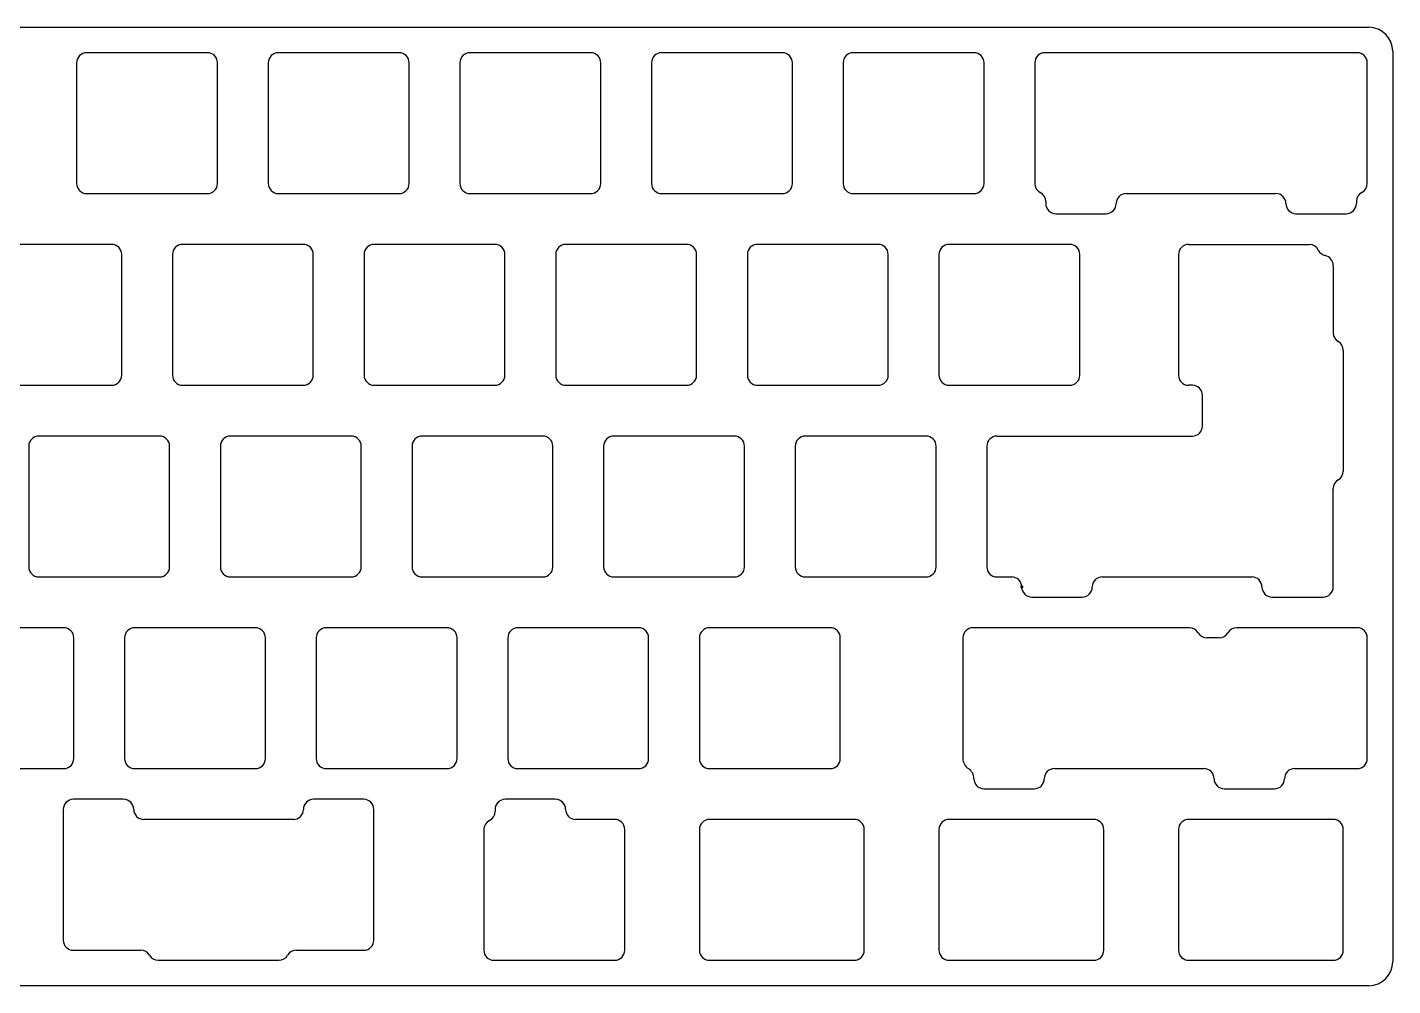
# Model space of a CAD drawing. Extents: x 0 to 286, y -95 to 0.
# Drawn here: x 150.1 to 285.9, y -95.3 to -0.1 of the extents above; entities that cross this region are included whole.
import ezdxf

# ---------------------------------------------------------------- set-up
doc = ezdxf.new("R2010")
doc.units = 0
doc.layers.get('0').update_dxf_attribs({"linetype": 'CONTINUOUS'})

msp = doc.modelspace()

# ---------------------------------------------------------------- linework, layer by layer
at = {"color": 7}
for points in [[(2.48125, -0.099639), (283.46875, -0.099639)], [(168.02308, -2.621629), (156.023073, -2.621629)], [(187.07309, -2.621629), (175.073083, -2.621629)], [(206.1231, -2.621629), (194.123094, -2.621629)], [(225.173111, -2.621629), (213.173104, -2.621629)], [(244.223121, -2.621629), (232.223114, -2.621629)], [(282.32312, -2.621629), (251.273121, -2.62163)], [(285.85, -2.480889), (285.85, -92.962389)], [(155.023073, -3.62163), (155.023073, -15.621636)], [(169.02308, -15.621636), (169.02308, -3.62163)], [(174.073083, -3.62163), (174.073083, -15.621636)], [(188.07309, -15.621636), (188.07309, -3.62163)], [(193.123093, -3.62163), (193.123093, -15.621636)], [(207.123101, -15.621636), (207.123101, -3.62163)], [(212.173104, -3.62163), (212.173104, -15.621636)], [(226.173111, -15.621636), (226.173111, -3.62163)], [(231.223114, -3.62163), (231.223114, -15.621636)], [(245.223121, -15.621636), (245.223121, -3.62163)], [(250.273121, -3.62163), (250.273121, -15.62163)], [(283.323121, -15.621636), (283.323121, -3.62163)], [(156.023073, -16.621637), (168.02308, -16.621637)], [(175.073083, -16.621637), (187.07309, -16.621637)], [(194.123094, -16.621637), (206.1231, -16.621637)], [(213.173104, -16.621637), (225.173111, -16.621637)], [(232.223114, -16.621637), (244.223121, -16.621637)], [(251.360121, -17.401076), (251.360125, -17.621637)], [(259.360129, -16.621637), (274.236137, -16.621637)], [(282.236121, -17.401082), (282.236142, -17.621637)], [(252.360125, -18.621638), (257.360128, -18.621638)], [(276.236138, -18.621638), (281.236141, -18.621638)], [(158.498075, -21.671639), (146.498068, -21.671639)], [(177.548085, -21.671639), (165.548078, -21.671639)], [(196.598095, -21.671639), (184.598089, -21.671639)], [(215.648105, -21.671639), (203.648099, -21.671639)], [(234.698116, -21.671639), (222.698109, -21.671639)], [(253.748126, -21.671639), (241.748119, -21.671639)], [(265.555682, -21.672969), (277.555683, -21.672969)], [(159.498075, -34.671646), (159.498075, -22.67164)], [(164.548078, -22.67164), (164.548078, -34.671646)], [(178.548085, -34.671646), (178.548085, -22.67164)], [(183.598088, -22.67164), (183.598088, -34.671646)], [(197.598096, -34.671646), (197.598096, -22.67164)], [(202.648098, -22.67164), (202.648098, -34.671646)], [(216.648106, -34.671646), (216.648106, -22.67164)], [(221.698109, -22.67164), (221.698109, -34.671646)], [(235.698116, -34.671646), (235.698116, -22.67164)], [(240.748119, -22.67164), (240.748119, -34.671646)], [(254.748127, -34.671646), (254.748127, -22.67164)], [(264.555682, -22.672969), (264.555682, -34.672969)], [(279.936933, -23.759969), (279.936933, -30.465918)], [(280.936933, -32.197969), (280.936933, -44.197969)], [(146.498068, -35.671647), (158.498075, -35.671647)], [(165.548078, -35.671647), (177.548085, -35.671647)], [(184.598089, -35.671647), (196.598095, -35.671647)], [(203.648099, -35.671647), (215.648105, -35.671647)], [(222.698109, -35.671647), (234.698116, -35.671647)], [(241.748119, -35.671647), (253.748126, -35.671647)], [(265.936933, -35.672969), (265.555682, -35.672969)], [(266.936933, -39.722969), (266.936933, -36.672969)], [(150.26057, -41.72165), (150.26057, -53.721657)], [(163.260577, -40.72165), (151.260571, -40.72165)], [(164.260578, -53.721657), (164.260578, -41.72165)], [(169.31058, -41.72165), (169.31058, -53.721657)], [(182.310587, -40.72165), (170.310581, -40.72165)], [(183.310588, -53.721657), (183.310588, -41.72165)], [(188.360591, -41.72165), (188.360591, -53.721657)], [(201.360598, -40.72165), (189.360591, -40.72165)], [(202.360598, -53.721657), (202.360598, -41.72165)], [(207.410601, -41.72165), (207.410601, -53.721657)], [(220.410608, -40.72165), (208.410601, -40.72165)], [(221.410608, -53.721657), (221.410608, -41.72165)], [(226.460611, -41.72165), (226.460611, -53.721657)], [(239.460618, -40.72165), (227.460612, -40.72165)], [(240.460619, -53.721657), (240.460619, -41.72165)], [(245.505683, -41.722969), (245.505683, -53.722969)], [(246.505683, -40.722969), (265.936933, -40.722969)], [(279.936933, -55.722969), (279.936933, -45.930019)], [(151.260571, -54.721657), (163.260577, -54.721657)], [(170.310581, -54.721657), (182.310587, -54.721657)], [(189.360591, -54.721657), (201.360598, -54.721657)], [(208.410601, -54.721657), (220.410608, -54.721657)], [(227.460612, -54.721657), (239.460618, -54.721657)], [(246.505683, -54.722969), (247.973933, -54.722969)], [(256.978878, -54.721657), (271.854886, -54.721657)], [(249.973933, -56.722969), (254.978877, -56.721658)], [(273.854887, -56.721658), (278.936933, -56.722969)], [(153.735572, -59.77166), (141.735565, -59.77166)], [(154.735572, -72.771667), (154.735572, -60.77166)], [(159.785575, -60.77166), (159.785575, -72.771667)], [(172.785582, -59.77166), (160.785576, -59.77166)], [(173.785583, -72.771667), (173.785583, -60.77166)], [(178.835586, -60.77166), (178.835586, -72.771667)], [(191.835593, -59.77166), (179.835586, -59.77166)], [(192.835593, -72.771667), (192.835593, -60.77166)], [(197.885596, -60.77166), (197.885596, -72.771667)], [(210.885603, -59.77166), (198.885596, -59.77166)], [(211.885603, -72.771667), (211.885603, -60.77166)], [(216.935606, -60.77166), (216.935606, -72.771667)], [(229.935613, -59.77166), (217.935607, -59.77166)], [(230.935614, -72.771667), (230.935614, -60.77166)], [(243.124376, -60.77166), (243.124376, -72.771667)], [(265.654382, -59.77166), (244.124377, -59.77166)], [(268.592332, -60.771661), (267.386434, -60.77166)], [(282.324389, -59.77166), (270.324383, -59.77166)], [(283.32439, -72.771667), (283.32439, -60.77166)], [(141.735565, -73.771668), (153.735572, -73.771668)], [(160.785576, -73.771668), (172.785582, -73.771668)], [(179.835586, -73.771668), (191.835593, -73.771668)], [(198.885596, -73.771668), (210.885603, -73.771668)], [(217.935607, -73.771668), (229.935613, -73.771668)], [(252.216375, -73.771668), (267.092383, -73.771668)], [(276.092389, -73.771667), (282.324389, -73.771668)], [(245.216371, -75.771669), (250.216374, -75.771669)], [(269.092384, -75.771669), (274.092387, -75.771669)], [(159.690486, -76.821639), (154.690483, -76.821639)], [(183.566838, -76.821669), (178.566496, -76.821639)], [(202.623098, -76.821669), (197.623096, -76.821669)], [(153.690483, -77.821639), (153.690483, -90.821646)], [(184.566838, -90.821677), (184.566839, -77.82167)], [(196.623095, -77.82167), (196.623095, -78.026287)], [(176.566495, -78.82164), (161.690487, -78.82164)], [(195.504345, -79.821671), (195.504345, -91.821677)], [(208.504352, -78.82167), (204.623099, -78.82167)], [(209.504352, -91.821677), (209.504352, -79.821671)], [(216.935606, -79.821671), (216.935606, -91.821677)], [(232.316864, -78.82167), (217.935607, -78.82167)], [(233.316865, -91.821677), (233.316865, -79.821671)], [(240.748119, -79.821671), (240.748119, -91.821677)], [(256.129377, -78.82167), (241.748119, -78.82167)], [(257.129378, -91.821677), (257.129378, -79.821671)], [(264.560632, -79.821671), (264.560632, -91.821677)], [(279.94189, -78.82167), (265.560632, -78.82167)], [(280.941891, -91.821677), (280.941891, -79.821671)], [(154.690483, -91.821647), (161.396436, -91.821647)], [(176.860546, -91.821647), (183.566838, -91.821677)], [(163.128488, -92.821647), (175.128495, -92.821647)], [(196.504345, -92.821678), (208.504352, -92.821678)], [(217.935607, -92.821678), (232.316864, -92.821678)], [(241.748119, -92.821678), (256.129377, -92.821678)], [(265.560632, -92.821678), (279.94189, -92.821678)], [(283.46875, -95.343639), (2.48125, -95.343639)]]:
    msp.add_lwpolyline(points, dxfattribs=at)
msp.add_lwpolyline([(248.973933, -55.622969)], close=True, dxfattribs=at)
for points in [[(285.85, -2.480889), (285.849972, -1.165773), (284.783867, -0.099667), (283.46875, -0.099639)], [(156.023073, -2.621611), (155.470787, -2.621626), (155.023077, -3.069344), (155.023072, -3.62163)], [(168.730203, -2.914516), (168.542661, -2.726979), (168.288301, -2.621625), (168.02308, -2.62163)], [(175.073083, -2.621621), (174.520844, -2.621741), (174.073197, -3.069392), (174.073082, -3.62163)], [(187.780206, -2.914519), (187.592666, -2.726983), (187.338309, -2.621628), (187.07309, -2.62163)], [(194.123094, -2.621632), (193.570834, -2.621691), (193.123153, -3.06937), (193.123093, -3.62163)], [(207.12311, -3.62163), (207.123105, -3.069344), (206.675387, -2.621629), (206.1231, -2.621629)], [(213.173104, -2.621642), (212.620846, -2.621695), (212.173163, -3.069372), (212.173103, -3.62163)], [(226.173109, -3.62163), (226.173104, -3.069348), (225.725393, -2.621636), (225.173111, -2.62163)], [(232.223114, -2.621652), (231.670857, -2.6217), (231.223173, -3.069374), (231.223113, -3.62163)], [(245.223109, -3.62163), (245.223104, -3.069352), (244.775399, -2.621642), (244.223121, -2.62163)], [(251.273121, -2.62156), (250.72085, -2.621659), (250.273181, -3.069359), (250.273121, -3.62163)], [(283.32311, -3.62163), (283.323105, -3.069351), (282.875399, -2.62164), (282.32312, -2.621629)], [(169.023109, -3.62163), (169.023107, -3.35641), (168.917745, -3.102053), (168.730203, -2.914516)], [(188.073109, -3.62163), (188.073107, -3.356411), (187.967746, -3.102056), (187.780206, -2.914519)], [(155.023003, -15.621636), (155.023057, -16.173926), (155.470783, -16.621621), (156.023073, -16.621636)], [(168.730187, -16.328739), (168.917725, -16.141205), (169.023082, -15.886852), (169.023081, -15.621636)], [(174.073103, -15.621636), (174.073101, -16.173914), (174.520805, -16.621627), (175.073083, -16.621636)], [(187.780257, -16.328801), (187.967805, -16.141254), (188.073145, -15.886869), (188.073091, -15.621636)], [(193.123102, -15.621636), (193.1231, -16.173919), (193.570812, -16.621634), (194.123094, -16.621637)], [(206.830238, -16.328775), (207.01778, -16.141232), (207.123128, -15.886862), (207.123101, -15.621636)], [(212.173103, -15.621636), (212.173102, -15.886853), (212.278459, -16.141208), (212.465996, -16.328744)], [(225.88025, -16.328779), (226.067792, -16.141234), (226.173139, -15.886863), (226.173112, -15.621636)], [(231.223103, -15.621636), (231.223102, -15.886855), (231.32846, -16.141211), (231.515999, -16.328748)], [(244.93026, -16.328782), (245.117802, -16.141236), (245.223149, -15.886864), (245.223122, -15.621636)], [(250.273118, -15.62163), (250.273115, -15.996657), (250.482949, -16.340158), (250.816621, -16.511353)], [(282.779619, -16.511355), (283.113315, -16.340189), (283.32316, -15.996671), (283.323121, -15.621636)], [(168.02308, -16.62162), (168.288295, -16.621626), (168.54265, -16.516273), (168.730187, -16.328739)], [(187.07309, -16.62163), (187.338323, -16.621686), (187.592708, -16.516348), (187.780257, -16.328801)], [(206.1231, -16.62164), (206.388325, -16.621667), (206.642695, -16.516318), (206.830238, -16.328775)], [(212.465996, -16.328744), (212.653532, -16.516281), (212.907887, -16.621637), (213.173104, -16.621636)], [(225.173111, -16.621651), (225.438337, -16.621675), (225.692707, -16.516324), (225.88025, -16.328779)], [(231.515999, -16.328748), (231.703538, -16.516285), (231.957895, -16.62164), (232.223114, -16.621636)], [(244.223121, -16.621661), (244.488348, -16.621682), (244.742718, -16.516329), (244.93026, -16.328782)], [(251.360111, -17.401076), (251.360087, -17.026061), (251.150267, -16.682574), (250.816621, -16.511353)], [(251.360102, -17.621637), (251.360101, -17.886858), (251.465461, -18.141216), (251.653003, -18.328753)], [(258.067261, -18.32875), (258.254806, -18.141219), (258.360156, -17.886856), (258.360129, -17.621637)], [(259.360129, -16.621568), (258.807856, -16.621663), (258.360185, -17.069365), (258.360129, -17.621637)], [(274.943286, -16.914507), (274.755735, -16.726969), (274.501365, -16.62162), (274.236137, -16.621636)], [(275.236203, -17.621637), (275.236202, -17.356409), (275.130836, -17.102046), (274.943286, -16.914507)], [(275.236202, -17.621637), (275.236201, -18.173898), (275.683878, -18.621603), (276.236138, -18.621637)], [(281.236141, -18.621681), (281.788434, -18.621659), (282.236143, -18.17393), (282.236142, -17.621637)], [(282.779633, -16.511383), (282.445948, -16.682554), (282.236105, -17.026056), (282.236121, -17.401082)], [(251.653003, -18.328753), (251.840544, -18.51629), (252.094904, -18.621644), (252.360125, -18.621637)], [(257.360128, -18.621568), (257.625347, -18.621614), (257.879717, -18.516281), (258.067261, -18.32875)], [(159.205198, -21.964525), (159.017656, -21.776988), (158.763296, -21.671634), (158.498075, -21.67164)], [(165.548078, -21.671616), (164.995789, -21.671628), (164.548076, -22.119351), (164.548077, -22.67164)], [(178.255201, -21.964528), (178.067662, -21.776991), (177.813304, -21.671636), (177.548085, -21.67164)], [(184.598089, -21.671627), (184.045847, -21.671744), (183.598198, -22.119399), (183.598088, -22.67164)], [(197.305205, -21.964531), (197.117668, -21.776994), (196.863313, -21.671638), (196.598095, -21.671639)], [(203.648099, -21.671637), (203.095836, -21.671693), (202.648153, -22.119377), (202.648098, -22.67164)], [(216.6481, -22.67164), (216.648101, -22.119357), (216.200388, -21.671642), (215.648105, -21.671639)], [(222.698109, -21.671647), (222.145848, -21.671698), (221.698163, -22.119379), (221.698108, -22.67164)], [(235.698099, -22.67164), (235.6981, -22.119362), (235.250394, -21.671649), (234.698116, -21.67164)], [(241.748119, -21.671657), (241.195859, -21.671702), (240.748173, -22.119381), (240.748118, -22.67164)], [(254.455281, -21.964507), (254.267729, -21.776968), (254.013355, -21.67162), (253.748126, -21.671639)], [(265.555682, -21.673021), (265.290468, -21.673), (265.036109, -21.778342), (264.84857, -21.965872)], [(278.456518, -22.238814), (278.289801, -21.892872), (277.939701, -21.672963), (277.555682, -21.67297)], [(159.498099, -22.67164), (159.498099, -22.40642), (159.392739, -22.152062), (159.205198, -21.964525)], [(178.548099, -22.67164), (178.548099, -22.406421), (178.442741, -22.152065), (178.255201, -21.964528)], [(197.5981, -22.67164), (197.5981, -22.406423), (197.492743, -22.152068), (197.305205, -21.964531)], [(254.7482, -22.67164), (254.7482, -22.406411), (254.642833, -22.152045), (254.455281, -21.964507)], [(264.84857, -21.965872), (264.66103, -22.153402), (264.555674, -22.407755), (264.555682, -22.672969)], [(278.456524, -22.238811), (278.590511, -22.516857), (278.845393, -22.717444), (279.147145, -22.782313)], [(279.936957, -23.759969), (279.936971, -23.288681), (279.60791, -22.881357), (279.147146, -22.782313)], [(279.936935, -30.465918), (279.936927, -30.823185), (280.127528, -31.153315), (280.436933, -31.331943)], [(280.936927, -32.197969), (280.936902, -31.840712), (280.746313, -31.510598), (280.436933, -31.331944)], [(158.498075, -35.671715), (159.05037, -35.671674), (159.498072, -35.223941), (159.498076, -34.671646)], [(164.548093, -34.671646), (164.548097, -35.223924), (164.995801, -35.671634), (165.548078, -35.671646)], [(178.255189, -35.378744), (178.442726, -35.191211), (178.548084, -34.93686), (178.548086, -34.671646)], [(183.598092, -34.671646), (183.598096, -35.223928), (184.045807, -35.671641), (184.598089, -35.671647)], [(197.305258, -35.378806), (197.492806, -35.19126), (197.598147, -34.936878), (197.598096, -34.671646)], [(202.648092, -34.671646), (202.648096, -35.223932), (203.095813, -35.671647), (203.648099, -35.671647)], [(216.35524, -35.37878), (216.542782, -35.191239), (216.648131, -34.93687), (216.648106, -34.671646)], [(221.698093, -34.671646), (221.698095, -34.936865), (221.803454, -35.19122), (221.990994, -35.378757)], [(235.405251, -35.378784), (235.592793, -35.191241), (235.698142, -34.936871), (235.698117, -34.671646)], [(240.748193, -34.671646), (240.748197, -35.223901), (241.195865, -35.671602), (241.748119, -35.671646)], [(254.455262, -35.378788), (254.642803, -35.191243), (254.748152, -34.936872), (254.748127, -34.671646)], [(264.55567, -34.672969), (264.555687, -35.225252), (265.003399, -35.672959), (265.555682, -35.672969)], [(177.548085, -35.671625), (177.813299, -35.671629), (178.067652, -35.566277), (178.255189, -35.378744)], [(196.598095, -35.671635), (196.863326, -35.67169), (197.11771, -35.566352), (197.305258, -35.378806)], [(215.648105, -35.671645), (215.913329, -35.671671), (216.167698, -35.566322), (216.35524, -35.37878)], [(221.990994, -35.378757), (222.178533, -35.566293), (222.43289, -35.671649), (222.698109, -35.671646)], [(234.698116, -35.671656), (234.963341, -35.671679), (235.21771, -35.566328), (235.405251, -35.378784)], [(253.748126, -35.671666), (254.013352, -35.671686), (254.267721, -35.566333), (254.455262, -35.378788)], [(266.644072, -35.965841), (266.456526, -35.778302), (266.202158, -35.672952), (265.936933, -35.672969)], [(266.93697, -36.672969), (266.936978, -36.407744), (266.831619, -36.15338), (266.644072, -35.965841)], [(265.936933, -40.722972), (266.489211, -40.722954), (266.936916, -40.275248), (266.936933, -39.722969)], [(150.553465, -41.014562), (150.365926, -41.202089), (150.260568, -41.456438), (150.260571, -41.72165)], [(151.260571, -40.72171), (150.995359, -40.721692), (150.741003, -40.827034), (150.553465, -41.014562)], [(163.967695, -41.014535), (163.780156, -40.826998), (163.525797, -40.721643), (163.260577, -40.721649)], [(164.26059, -41.72165), (164.260593, -41.456431), (164.155235, -41.202073), (163.967695, -41.014535)], [(169.603475, -41.014565), (169.415936, -41.202091), (169.310578, -41.456439), (169.310581, -41.72165)], [(170.310581, -40.72172), (170.04537, -40.721699), (169.791014, -40.827039), (169.603475, -41.014565)], [(183.017699, -41.014539), (182.830161, -40.827002), (182.575805, -40.721646), (182.310587, -40.721649)], [(183.31059, -41.72165), (183.310593, -41.456432), (183.205237, -41.202076), (183.017699, -41.014539)], [(188.65348, -41.014533), (188.465943, -41.202073), (188.360588, -41.456431), (188.360591, -41.72165)], [(189.360591, -40.72163), (189.095372, -40.721633), (188.841016, -40.826993), (188.65348, -41.014533)], [(202.067702, -41.014544), (201.880167, -40.827007), (201.625814, -40.72165), (201.360598, -40.72165)], [(202.360589, -41.72165), (202.360592, -41.456435), (202.255237, -41.20208), (202.067702, -41.014544)], [(208.410601, -40.72164), (207.858358, -40.72175), (207.410705, -41.169407), (207.410601, -41.72165)], [(221.117706, -41.014547), (220.930173, -40.827011), (220.675822, -40.721652), (220.410608, -40.72165)], [(221.410589, -41.72165), (221.410592, -41.456436), (221.305239, -41.202084), (221.117706, -41.014547)], [(227.460612, -40.721651), (226.908348, -40.7217), (226.460661, -41.169386), (226.460612, -41.72165)], [(240.167775, -41.014515), (239.980222, -40.826975), (239.725848, -40.721628), (239.460618, -40.721649)], [(240.46069, -41.72165), (240.460693, -41.45642), (240.355327, -41.202054), (240.167775, -41.014515)], [(245.798571, -41.015873), (245.611031, -41.203402), (245.505675, -41.457755), (245.505683, -41.722969)], [(246.505683, -40.723022), (246.240469, -40.723), (245.98611, -40.828343), (245.798571, -41.015873)], [(280.436922, -45.063975), (280.746346, -44.885374), (280.936958, -44.555239), (280.936933, -44.197969)], [(280.43695, -45.064023), (280.127546, -45.242642), (279.93694, -45.572759), (279.936933, -45.930019)], [(150.260581, -53.721657), (150.260591, -54.273934), (150.708294, -54.721642), (151.260571, -54.721658)], [(163.260577, -54.721716), (163.812867, -54.721674), (164.260567, -54.273948), (164.260577, -53.721657)], [(169.310581, -53.721657), (169.310591, -54.273938), (169.7583, -54.721648), (170.310581, -54.721658)], [(182.310587, -54.721726), (182.862879, -54.721678), (183.310577, -54.273949), (183.310587, -53.721657)], [(188.360582, -53.721657), (188.360592, -54.273941), (188.808307, -54.721652), (189.360591, -54.721657)], [(201.360598, -54.721637), (201.912875, -54.721638), (202.360588, -54.273935), (202.360598, -53.721657)], [(207.410582, -53.721657), (207.410592, -54.273945), (207.858313, -54.721658), (208.410601, -54.721657)], [(221.117767, -54.428814), (221.305315, -54.241269), (221.410656, -53.986888), (221.410608, -53.721657)], [(226.460581, -53.721657), (226.460591, -54.27395), (226.908319, -54.721665), (227.460612, -54.721658)], [(240.167749, -54.428788), (240.35529, -54.241247), (240.46064, -53.98688), (240.460618, -53.721657)], [(245.50567, -53.722969), (245.505687, -54.275252), (245.9534, -54.72296), (246.505683, -54.722969)], [(220.410608, -54.721647), (220.675838, -54.721698), (220.93022, -54.616359), (221.117767, -54.428814)], [(239.460618, -54.721657), (239.725841, -54.721679), (239.980208, -54.616329), (240.167749, -54.428788)], [(248.681072, -55.015841), (248.493526, -54.828302), (248.239158, -54.722952), (247.973933, -54.722969)], [(248.97397, -55.722969), (248.973978, -55.457744), (248.868619, -55.20338), (248.681072, -55.015841)], [(248.973933, -55.622969), (248.933487, -55.622969), (248.897023, -55.647334), (248.881545, -55.684701)], [(249.044644, -55.652259), (249.02589, -55.633505), (249.000455, -55.622969), (248.973933, -55.622969)], [(256.271769, -55.014566), (256.084229, -55.202094), (255.978872, -55.456445), (255.978877, -55.721658)], [(256.978878, -54.721716), (256.713665, -54.721696), (256.459308, -54.827038), (256.271769, -55.014566)], [(272.561995, -55.014548), (272.374459, -54.82701), (272.120103, -54.721655), (271.854886, -54.721658)], [(272.854881, -55.721658), (272.854886, -55.456441), (272.749532, -55.202085), (272.561995, -55.014548)], [(248.881545, -55.684701), (248.866067, -55.722068), (248.874623, -55.76508), (248.903222, -55.79368)], [(248.903222, -55.79368), (248.931822, -55.82228), (248.974834, -55.830835), (249.012201, -55.815357)], [(248.97397, -55.722969), (248.973925, -55.988193), (249.079262, -56.242568), (249.2668, -56.430113)], [(249.012201, -55.815357), (249.049569, -55.799879), (249.073933, -55.763416), (249.073933, -55.722969)], [(249.073933, -55.722969), (249.073933, -55.696448), (249.063397, -55.671012), (249.044644, -55.652259)], [(249.2668, -56.430113), (249.454338, -56.617658), (249.708709, -56.723005), (249.973933, -56.722969)], [(254.978877, -56.721716), (255.531167, -56.721674), (255.978867, -56.273948), (255.978877, -55.721658)], [(272.85488, -55.721658), (272.85489, -56.273942), (273.302604, -56.721652), (273.854887, -56.721659)], [(278.936933, -56.722972), (279.489211, -56.722954), (279.936916, -56.275248), (279.936933, -55.722969)], [(154.442689, -60.064545), (154.25515, -59.877007), (154.000791, -59.771653), (153.735572, -59.77166)], [(154.735579, -60.77166), (154.735585, -60.506441), (154.630229, -60.252083), (154.442689, -60.064545)], [(160.078466, -60.064567), (159.890927, -60.252096), (159.78557, -60.506447), (159.785576, -60.77166)], [(160.785576, -59.771715), (160.520363, -59.771695), (160.266006, -59.877038), (160.078466, -60.064567)], [(173.492694, -60.064548), (173.305157, -59.87701), (173.0508, -59.771655), (172.785582, -59.771659)], [(173.78558, -60.77166), (173.785586, -60.506442), (173.680231, -60.252085), (173.492694, -60.064548)], [(179.128477, -60.06457), (178.940938, -60.252098), (178.83558, -60.506448), (178.835586, -60.77166)], [(179.835586, -59.771725), (179.570374, -59.771703), (179.316016, -59.877043), (179.128477, -60.06457)], [(192.542697, -60.064552), (192.355162, -59.877015), (192.100809, -59.771658), (191.835593, -59.77166)], [(192.835579, -60.77166), (192.835585, -60.506445), (192.730231, -60.25209), (192.542697, -60.064552)], [(198.178482, -60.064539), (197.990945, -60.25208), (197.88559, -60.50644), (197.885596, -60.77166)], [(198.885596, -59.771635), (198.620376, -59.771636), (198.366018, -59.876997), (198.178482, -60.064539)], [(211.5927, -60.064556), (211.405168, -59.877019), (211.150817, -59.771661), (210.885603, -59.77166)], [(211.885579, -60.77166), (211.885585, -60.506446), (211.780233, -60.252093), (211.5927, -60.064556)], [(217.935607, -59.771746), (217.383377, -59.771798), (216.935706, -60.21943), (216.935607, -60.77166)], [(230.642705, -60.064559), (230.455174, -59.877022), (230.200826, -59.771663), (229.935613, -59.771659)], [(230.93558, -60.77166), (230.935586, -60.506448), (230.830235, -60.252096), (230.642705, -60.064559)], [(243.417267, -60.064567), (243.229728, -60.252096), (243.124371, -60.506447), (243.124377, -60.77166)], [(244.124377, -59.771716), (243.859164, -59.771696), (243.604807, -59.877039), (243.417267, -60.064567)], [(266.520413, -60.271658), (266.341782, -59.962252), (266.01165, -59.771653), (265.654382, -59.771659)], [(266.520405, -60.271662), (266.699057, -60.581046), (267.029174, -60.771638), (267.386434, -60.771661)], [(268.592332, -60.771655), (268.949613, -60.771715), (269.279767, -60.581103), (269.458358, -60.271661)], [(270.324383, -59.771672), (269.967113, -59.771643), (269.636974, -59.962244), (269.458358, -60.27166)], [(283.031496, -60.06455), (282.843961, -59.877013), (282.589606, -59.771656), (282.324389, -59.771659)], [(283.32438, -60.77166), (283.324386, -60.506444), (283.219032, -60.252088), (283.031496, -60.06455)], [(153.735572, -73.771712), (154.287858, -73.771673), (154.735558, -73.323953), (154.735573, -72.771667)], [(159.785571, -72.771667), (159.785586, -73.323948), (160.233296, -73.771655), (160.785576, -73.771668)], [(172.785582, -73.771722), (173.33787, -73.771677), (173.785568, -73.323955), (173.785583, -72.771667)], [(178.835572, -72.771667), (178.835587, -73.323951), (179.283302, -73.77166), (179.835586, -73.771667)], [(191.835593, -73.771733), (192.387882, -73.771682), (192.835579, -73.323957), (192.835594, -72.771667)], [(197.885572, -72.771667), (197.885587, -73.323955), (198.333308, -73.771665), (198.885596, -73.771667)], [(210.885603, -73.771643), (211.437878, -73.771642), (211.885589, -73.323942), (211.885604, -72.771667)], [(216.935571, -72.771667), (216.935586, -73.32396), (217.383314, -73.771672), (217.935607, -73.771668)], [(230.642776, -73.478855), (230.83032, -73.291295), (230.93566, -73.036906), (230.935614, -72.771667)], [(243.124379, -72.771667), (243.124389, -73.177746), (243.331878, -73.555669), (243.674491, -73.77365)], [(282.324389, -73.771729), (282.876678, -73.77168), (283.324375, -73.323956), (283.32439, -72.771667)], [(229.935613, -73.771753), (230.200852, -73.771776), (230.455232, -73.666415), (230.642776, -73.478855)], [(244.21636, -74.771668), (244.21637, -74.368706), (244.012445, -73.993116), (243.674491, -73.77365)], [(251.509263, -74.064569), (251.321723, -74.2521), (251.216367, -74.506454), (251.216375, -74.771668)], [(252.216375, -73.771714), (251.95116, -73.771694), (251.696802, -73.877039), (251.509263, -74.064569)], [(267.799491, -74.064557), (267.611956, -73.877019), (267.3576, -73.771663), (267.092383, -73.771667)], [(268.092372, -74.771668), (268.09238, -74.506451), (267.987027, -74.252094), (267.799491, -74.064557)], [(275.385277, -74.064574), (275.197737, -74.252102), (275.09238, -74.506455), (275.092388, -74.771668)], [(276.092389, -73.771727), (275.827175, -73.771704), (275.572817, -73.877045), (275.385277, -74.064574)], [(244.216371, -74.771668), (244.216387, -75.323946), (244.664093, -75.771652), (245.216371, -75.771668)], [(250.216374, -75.771714), (250.76866, -75.771673), (251.216359, -75.323954), (251.216375, -74.771668)], [(268.092371, -74.771668), (268.092387, -75.323952), (268.540101, -75.771659), (269.092384, -75.771668)], [(274.092387, -75.771727), (274.644675, -75.771679), (275.092372, -75.323956), (275.092388, -74.771668)], [(154.690483, -76.821622), (154.138196, -76.821632), (153.690483, -77.269352), (153.690483, -77.821639)], [(160.397603, -77.114527), (160.210063, -76.92699), (159.955705, -76.821635), (159.690486, -76.821638)], [(160.690501, -77.821639), (160.690501, -77.55642), (160.585142, -77.302064), (160.397603, -77.114527)], [(178.566496, -76.821635), (178.014211, -76.821638), (177.566496, -77.269354), (177.566496, -77.821639)], [(184.273939, -77.114549), (184.08641, -76.927007), (183.832053, -76.821653), (183.566838, -76.821669)], [(184.56677, -77.82167), (184.566805, -77.556455), (184.461468, -77.302091), (184.273939, -77.114549)], [(196.915983, -77.114577), (196.728443, -77.302105), (196.623087, -77.556457), (196.623095, -77.82167)], [(197.623096, -76.821734), (197.357883, -76.821709), (197.103524, -76.927049), (196.915983, -77.114577)], [(203.330196, -77.114564), (203.142664, -76.927026), (202.888312, -76.821669), (202.623098, -76.821669)], [(203.62307, -77.82167), (203.623078, -77.556456), (203.517728, -77.302102), (203.330196, -77.114564)], [(160.6905, -77.821639), (160.6905, -78.373919), (161.138207, -78.821632), (161.690487, -78.821639)], [(176.566495, -78.821635), (176.831711, -78.821637), (177.086065, -78.716281), (177.273602, -78.528745)], [(177.273602, -78.528745), (177.461139, -78.341209), (177.566496, -78.086856), (177.566496, -77.821639)], [(196.063749, -78.924039), (196.406125, -78.755921), (196.623078, -78.407712), (196.623096, -78.026287)], [(203.623069, -77.82167), (203.623086, -78.37396), (204.07081, -78.82167), (204.623099, -78.82167)], [(196.063718, -78.923976), (195.721311, -79.092033), (195.504332, -79.440245), (195.504344, -79.821671)], [(209.211478, -79.11455), (209.023937, -78.927011), (208.769574, -78.821659), (208.504352, -78.821671)], [(209.504368, -79.821671), (209.504376, -79.556449), (209.39902, -79.302088), (209.211478, -79.11455)], [(217.228489, -79.114546), (217.040951, -79.302088), (216.935598, -79.55645), (216.935606, -79.821671)], [(217.935607, -78.821645), (217.670385, -78.821643), (217.416026, -78.927003), (217.228489, -79.114546)], [(233.023983, -79.114553), (232.836444, -78.927015), (232.582084, -78.821661), (232.316864, -78.82167)], [(233.316869, -79.821671), (233.316877, -79.556451), (233.211523, -79.302092), (233.023983, -79.114553)], [(241.748119, -78.821757), (241.195886, -78.821802), (240.748211, -79.269439), (240.748118, -79.821671)], [(256.836488, -79.114558), (256.648952, -78.92702), (256.394595, -78.821664), (256.129377, -78.82167)], [(257.129369, -79.821671), (257.129377, -79.556454), (257.024025, -79.302096), (256.836488, -79.114558)], [(264.853515, -79.114554), (264.665977, -79.302093), (264.560623, -79.556452), (264.560631, -79.821671)], [(265.560632, -78.82167), (265.295413, -78.821662), (265.041054, -78.927016), (264.853515, -79.114554)], [(280.648993, -79.114562), (280.461459, -78.927024), (280.207106, -78.821668), (279.94189, -78.82167)], [(280.941869, -79.821671), (280.941877, -79.556456), (280.836526, -79.3021), (280.648993, -79.114562)], [(153.690493, -90.821646), (153.690497, -91.373926), (154.138204, -91.821637), (154.690483, -91.821646)], [(183.566838, -91.821677), (184.119114, -91.821656), (184.566817, -91.373953), (184.566838, -90.821677)], [(162.262432, -92.321665), (162.08381, -92.012265), (161.753695, -91.821659), (161.396436, -91.821646)], [(176.860546, -91.821683), (176.503286, -91.821667), (176.173156, -92.012253), (175.994521, -92.321647)], [(195.504362, -91.821677), (195.504383, -92.373947), (195.952076, -92.821647), (196.504345, -92.821677)], [(208.504352, -92.821692), (209.056631, -92.821664), (209.504332, -92.373956), (209.504353, -91.821677)], [(216.935561, -91.821677), (216.935582, -92.373972), (217.383313, -92.821682), (217.935607, -92.821678)], [(232.316864, -92.821704), (232.869145, -92.821669), (233.316844, -92.373958), (233.316865, -91.821677)], [(240.748062, -91.821677), (240.748083, -92.373976), (241.195821, -92.821688), (241.748119, -92.821677)], [(256.129377, -92.821717), (256.68166, -92.821675), (257.129357, -92.37396), (257.129378, -91.821677)], [(264.560662, -91.821677), (264.560619, -92.086902), (264.665958, -92.341276), (264.853497, -92.528821)], [(279.94189, -92.82173), (280.494175, -92.821681), (280.94187, -92.373962), (280.941891, -91.821677)], [(162.262467, -92.321644), (162.441099, -92.631044), (162.771224, -92.821644), (163.128488, -92.821648)], [(175.128495, -92.821638), (175.485759, -92.82164), (175.815885, -92.631045), (175.99452, -92.321647)], [(264.853497, -92.528821), (265.041036, -92.716366), (265.295408, -92.821712), (265.560632, -92.821677)], [(283.46875, -95.343639), (284.783867, -95.343612), (285.849972, -94.277506), (285.85, -92.962389)]]:
    msp.add_open_spline(points, degree=3, dxfattribs=at)

doc.saveas('drawing.dxf')
